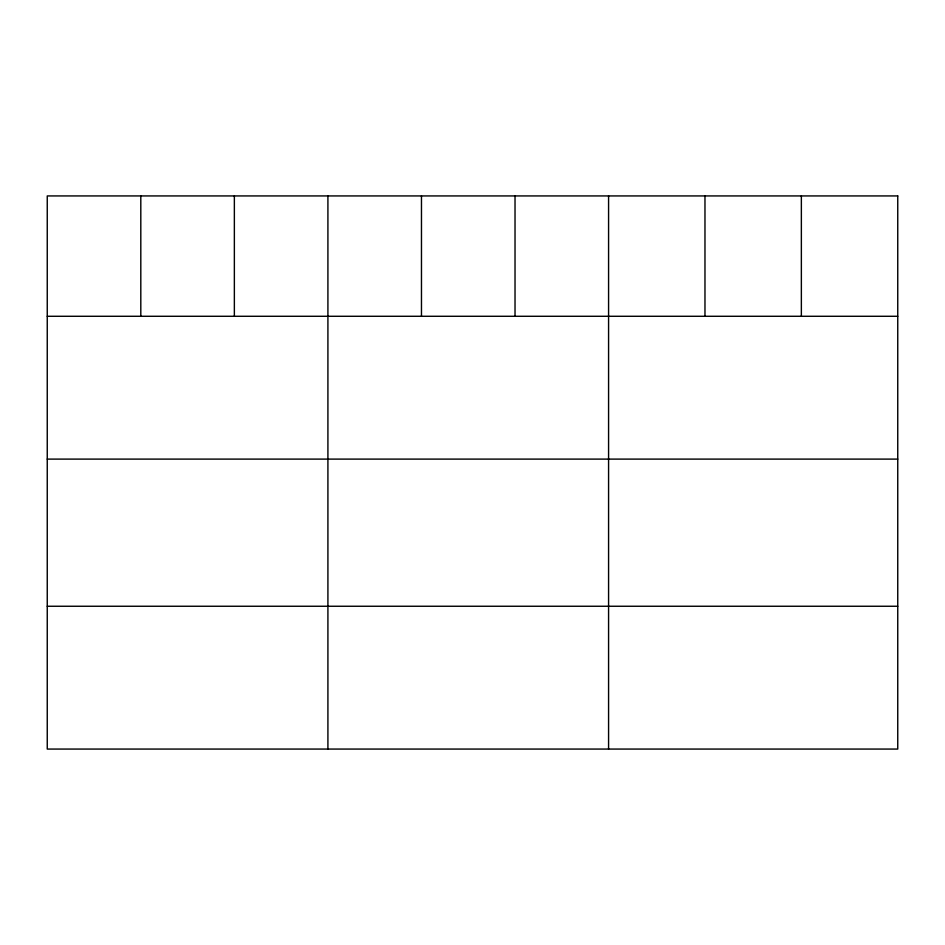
<?xml version="1.0" encoding="UTF-8"?>
<svg xmlns="http://www.w3.org/2000/svg" width="945" height="945" viewBox="0 0 945 945"><rect width="100%" height="100%" fill="white"/><g stroke="black" fill="none" stroke-linecap="round" stroke-linejoin="round"><path stroke-width="1.42" d="M47.25 316.28L897.75 316.28M47.25 459.105L897.75 459.105M47.25 606.253L897.75 606.253M801.36 195.934L801.36 316.28M704.97 195.934L704.97 316.28M608.58 195.934L608.58 749.066M515.025 195.934L515.025 316.28M421.47 195.934L421.47 316.28M327.915 195.934L327.915 749.066M234.36 195.934L234.36 316.28M140.805 195.934L140.805 316.28M897.75 195.934L47.25 195.934L47.25 749.066L897.75 749.066L897.75 195.934"/></g></svg>
